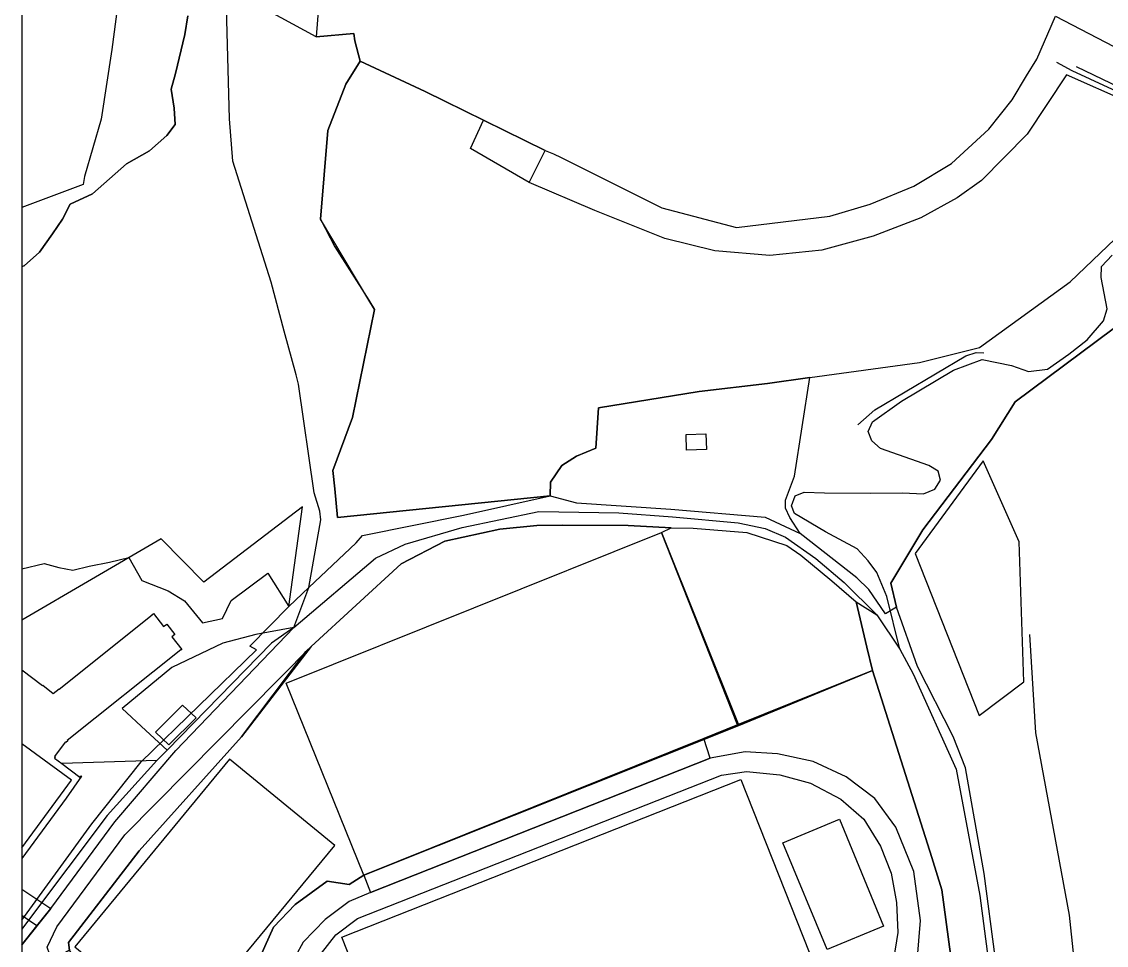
# Model space of a CAD drawing. Header units: millimetres. Extents: x 2635158 to 2636580, y 5834609 to 5836244.
# Drawn here: x 2635161.3 to 2635448.3, y 5835657.4 to 5835901.8 of the extents above; entities that cross this region are included whole.
import ezdxf

# ---------------------------------------------------------------- set-up
doc = ezdxf.new("R2010")
doc.units = ezdxf.units.MM
for name, color, linetype in [('IRT_OpenStreetMap_Vector geometry_amenity_parking', 44, 'Continuous'), ('IRT_OpenStreetMap_Vector geometry_amenity_school', 44, 'Continuous'), ('IRT_OpenStreetMap_Vector geometry_amenity_shelter', 44, 'Continuous'), ('IRT_OpenStreetMap_Vector geometry_barrier_fence', 90, 'Continuous'), ('IRT_OpenStreetMap_Vector geometry_barrier_retaining_wall', 90, 'Continuous'), ('IRT_OpenStreetMap_Vector geometry_barrier_wall', 90, 'Continuous'), ('IRT_OpenStreetMap_Vector geometry_building_school', 10, 'Continuous'), ('IRT_OpenStreetMap_Vector geometry_building_yes', 10, 'Continuous'), ('IRT_OpenStreetMap_Vector geometry_highway_cycleway', 220, 'Continuous'), ('IRT_OpenStreetMap_Vector geometry_highway_path', 220, 'Continuous'), ('IRT_OpenStreetMap_Vector geometry_highway_residential', 220, 'Continuous'), ('IRT_OpenStreetMap_Vector geometry_highway_service', 220, 'Continuous'), ('IRT_OpenStreetMap_Vector geometry_highway_steps', 220, 'Continuous'), ('IRT_OpenStreetMap_Vector geometry_landuse_grass', 60, 'Continuous'), ('IRT_OpenStreetMap_Vector geometry_landuse_residential', 60, 'Continuous'), ('IRT_OpenStreetMap_Vector geometry_leisure_garden', 82, 'Continuous'), ('IRT_OpenStreetMap_Vector geometry_leisure_pitch', 82, 'Continuous'), ('IRT_OpenStreetMap_Vector geometry_leisure_sports_centre', 82, 'Continuous'), ('IRT_OpenStreetMap_Vector geometry_natural_cliff', 72, 'Continuous'), ('IRT_OpenStreetMap_Vector geometry_natural_grassland', 72, 'Continuous'), ('IRT_OpenStreetMap_Vector geometry_natural_scrub', 72, 'Continuous'), ('IRT_OpenStreetMap_Vector geometry_natural_wood', 72, 'Continuous'), ('IRT_OpenStreetMap_Vector geometry_unknown', 7, 'Continuous')]:
    doc.layers.add(name, color=color, linetype=linetype)
doc.layers.add('IRT_OpenStreetMap_Vector geometry_highway_footway', color=220, linetype='Continuous', lineweight=30)

msp = doc.modelspace()

# ---------------------------------------------------------------- linework, layer by layer
msp.add_lwpolyline([(2635161.27, 5834613.55), (2636575.35, 5834613.55), (2636575.35, 5836234.65), (2635161.27, 5836234.65)], close=True)
at = {"layer": 'IRT_OpenStreetMap_Vector geometry_amenity_parking'}
for points in [[(2635200.23, 5835710.46), (2635196.69, 5835713.86), (2635203.82, 5835720.95), (2635207.42, 5835717.58), (2635200.23, 5835710.46)], [(2635161.27, 5835672.25), (2635168.96, 5835667.16), (2635161.27, 5835657.55)]]:
    msp.add_lwpolyline(points, dxfattribs=at)
at = {"layer": 'IRT_OpenStreetMap_Vector geometry_amenity_school'}
for points in [[(2635232, 5835747.04), (2635235.58, 5835773.44), (2635209.46, 5835753.53), (2635198.16, 5835764.97), (2635161.27, 5835743.47)], [(2635161.27, 5835664.04), (2635179.79, 5835689.58), (2635192.93, 5835706.01), (2635223.45, 5835735.57), (2635221.68, 5835736.59), (2635232, 5835747.04)]]:
    msp.add_lwpolyline(points, dxfattribs=at)
at = {"layer": 'IRT_OpenStreetMap_Vector geometry_amenity_shelter'}
msp.add_lwpolyline([(2635251.81, 5835675.95), (2635253.6, 5835671.42), (2635343.5, 5835706.97), (2635341.85, 5835712.18), (2635251.81, 5835675.95)], dxfattribs=at)
at = {"layer": 'IRT_OpenStreetMap_Vector geometry_barrier_fence'}
for points in [[(2635454.09, 5835880.5), (2635437.79, 5835887.77), (2635427.38, 5835872.05), (2635415.3, 5835859.81), (2635408.91, 5835855.23), (2635399.29, 5835849.9), (2635386.65, 5835845.06), (2635373.07, 5835841.35), (2635359.25, 5835839.95), (2635344.74, 5835841.17), (2635331.5, 5835844.41), (2635313.01, 5835851.87), (2635295.55, 5835859.25), (2635280.1, 5835868.26), (2635283.47, 5835875.76)], [(2635367.27, 5835766.4), (2635364.58, 5835770.59), (2635363.44, 5835773.12), (2635363.39, 5835775.2), (2635365.79, 5835781.57), (2635369.83, 5835807.67), (2635398.93, 5835811.66), (2635414.79, 5835815.57), (2635438.79, 5835833.01), (2635456.61, 5835849.96)], [(2635391.32, 5835753.21), (2635399.79, 5835767.33), (2635417.95, 5835791.28), (2635424.25, 5835801.2), (2635450.17, 5835820.53), (2635480.23, 5835823.02), (2635488.1, 5835828.95), (2635520.53, 5835835.56), (2635534.46, 5835825.17), (2635546.72, 5835827.2)], [(2635173.64, 5835658.19), (2635192.33, 5835682.4), (2635219.47, 5835712.63), (2635236.48, 5835735.2), (2635237.89, 5835736.51), (2635261.67, 5835758.4), (2635273.28, 5835764.32), (2635287.84, 5835767.56), (2635297.59, 5835768.53), (2635304.35, 5835768.57)], [(2635304.35, 5835768.57), (2635321.81, 5835768.52), (2635333.2, 5835767.92), (2635338.98, 5835767.84), (2635353.21, 5835766.67), (2635363.78, 5835763.19), (2635367.5, 5835760.68), (2635375.69, 5835753.91), (2635382.13, 5835748.3), (2635384.96, 5835736.34), (2635386.42, 5835730.18), (2635402.13, 5835680.62), (2635404.84, 5835672.08), (2635407.07, 5835655.13), (2635412.66, 5835617.18), (2635404.02, 5835607.53), (2635379.27, 5835616.69), (2635336.56, 5835590.52)], [(2635350.77, 5835715.78), (2635330.62, 5835766.63), (2635333.2, 5835767.92)], [(2635439.76, 5835584.8), (2635427.78, 5835606.27), (2635425.26, 5835614.45), (2635421.85, 5835632.31), (2635416.05, 5835676.47), (2635411.05, 5835704.39), (2635407.78, 5835712.67), (2635398.33, 5835731.24), (2635392.79, 5835746.94), (2635391.32, 5835753.21)], [(2635386.42, 5835730.18), (2635350.77, 5835715.78), (2635341.85, 5835712.18), (2635251.81, 5835675.95), (2635247.96, 5835673.54), (2635242.13, 5835674.39), (2635233.62, 5835668.24), (2635227.89, 5835662.25), (2635223.29, 5835652.02), (2635220.88, 5835640.8), (2635219.36, 5835626.27), (2635219.69, 5835622.7), (2635222.62, 5835606.93), (2635224.03, 5835603.89), (2635234.86, 5835588.4)], [(2635336.56, 5835590.52), (2635282.55, 5835577.51), (2635273.5, 5835572.38), (2635272.25, 5835571.88), (2635269.68, 5835570.77), (2635254.86, 5835562.74), (2635253.47, 5835561.47), (2635238.91, 5835582.6), (2635234.86, 5835588.4), (2635222.2, 5835579.92), (2635217.97, 5835586.73), (2635212.73, 5835594.4), (2635201.31, 5835612.57), (2635197.4, 5835619.38), (2635173.94, 5835656.13), (2635173.64, 5835658.19)]]:
    msp.add_lwpolyline(points, dxfattribs=at)
at = {"layer": 'IRT_OpenStreetMap_Vector geometry_barrier_retaining_wall'}
for points in [[(2635440.39, 5835889.94), (2635456.34, 5835882.28), (2635478.46, 5835859.04), (2635482.41, 5835847.28), (2635484.23, 5835836.51), (2635483.43, 5835829.55), (2635478.96, 5835825.64), (2635470, 5835823.88), (2635465.65, 5835826.12)], [(2635382.61, 5835795.12), (2635387.05, 5835799.14), (2635411.15, 5835813.41), (2635413.87, 5835814.25), (2635415.94, 5835814.21)]]:
    msp.add_lwpolyline(points, dxfattribs=at)
at = {"layer": 'IRT_OpenStreetMap_Vector geometry_barrier_wall'}
msp.add_lwpolyline([(2635301.17, 5835776.38), (2635308.13, 5835774.48), (2635333.06, 5835772.87), (2635358.01, 5835770.75), (2635367.27, 5835766.4)], dxfattribs=at)
at = {"layer": 'IRT_OpenStreetMap_Vector geometry_building_school'}
msp.add_lwpolyline([(2635161.27, 5835730.3), (2635166.76, 5835726.19), (2635166.89, 5835726.26), (2635169.6, 5835724.04), (2635171.16, 5835725.3), (2635171.23, 5835725.22), (2635195.78, 5835744.83), (2635195.72, 5835744.9), (2635196.12, 5835745.22), (2635198.83, 5835741.74), (2635199.68, 5835742.42), (2635201.84, 5835739.7), (2635201, 5835739.03), (2635203.64, 5835735.68), (2635203.43, 5835735.5), (2635203.36, 5835735.58), (2635173.32, 5835711.64), (2635173.45, 5835711.5), (2635172.95, 5835711.05), (2635172.77, 5835711.18), (2635169.98, 5835707.39), (2635170.21, 5835707.21), (2635169.98, 5835706.92), (2635171.85, 5835705.51), (2635176.64, 5835701.93), (2635176.9, 5835702.3), (2635177.12, 5835702.15), (2635173.08, 5835696.37), (2635161.27, 5835680.4)], dxfattribs=at)
at = {"layer": 'IRT_OpenStreetMap_Vector geometry_building_yes'}
for points in [[(2635342.38, 5835792.77), (2635342.56, 5835788.62), (2635337.26, 5835788.4), (2635337.11, 5835792.61), (2635342.38, 5835792.77)], [(2635161.27, 5835683.2), (2635174.42, 5835701.11), (2635161.27, 5835710.72)]]:
    msp.add_lwpolyline(points, dxfattribs=at)
at = {"layer": 'IRT_OpenStreetMap_Vector geometry_highway_cycleway'}
for points in [[(2635454.71, 5835881.63), (2635439.28, 5835888.85), (2635435.29, 5835890.98)], [(2635393.7, 5835735.81), (2635390.22, 5835749.73), (2635387.58, 5835756.08), (2635385.28, 5835759.17), (2635382.37, 5835762.3), (2635374, 5835766.81), (2635365.79, 5835771.67), (2635365.02, 5835773.74), (2635366.01, 5835776.35), (2635368.38, 5835777.31), (2635373.78, 5835777.19), (2635385.92, 5835777.07), (2635394.37, 5835777.18), (2635399.98, 5835776.91), (2635402.98, 5835778.08), (2635404.43, 5835780.51), (2635403.87, 5835782.92), (2635401.41, 5835784.39), (2635388.56, 5835788.84), (2635386.27, 5835790.9), (2635385.3, 5835793.37), (2635386.46, 5835795.92), (2635394.16, 5835801.38), (2635407.87, 5835809.57), (2635415.46, 5835812.44), (2635423.25, 5835810.84), (2635427.75, 5835809.28), (2635432.82, 5835809.84), (2635438.38, 5835813.8), (2635443.24, 5835817.61), (2635447.63, 5835822.66), (2635448.54, 5835825.82), (2635446.96, 5835834.16), (2635447.1, 5835837.02), (2635449.88, 5835840.03)], [(2635233.27, 5835741.56), (2635254.92, 5835759.88), (2635262.79, 5835763.53), (2635277.82, 5835767.95), (2635298.18, 5835772.21), (2635319.34, 5835771.86), (2635333.48, 5835770.8), (2635350.88, 5835769.25), (2635358.05, 5835767.73), (2635363.44, 5835765.46), (2635371.47, 5835759.78), (2635378.92, 5835753.46), (2635387.57, 5835744.83), (2635393.7, 5835735.81), (2635397.22, 5835729.25), (2635408.6, 5835704.04), (2635414.88, 5835670.57), (2635420.02, 5835631.52), (2635423.93, 5835609.74), (2635426.41, 5835602.78), (2635429.63, 5835597.27), (2635435.44, 5835587.97), (2635444.95, 5835572.96), (2635451.58, 5835558.97)]]:
    msp.add_lwpolyline(points, dxfattribs=at)
at = {"layer": 'IRT_OpenStreetMap_Vector geometry_highway_footway'}
for points in [[(2635233.27, 5835741.56), (2635227.42, 5835737.38), (2635199.73, 5835709.03), (2635197.05, 5835706.37), (2635183.92, 5835691.78), (2635163.03, 5835664.11), (2635161.27, 5835661.69)], [(2635199.73, 5835709.03), (2635194.1, 5835714.27)], [(2635197.05, 5835706.37), (2635171.85, 5835705.51)], [(2635165.31, 5835662.6), (2635163.03, 5835664.11), (2635161.27, 5835665.28)]]:
    msp.add_lwpolyline(points, dxfattribs=at)
at = {"layer": 'IRT_OpenStreetMap_Vector geometry_highway_path'}
msp.add_lwpolyline([(2635233.27, 5835741.56), (2635237.23, 5835752.1), (2635240.44, 5835770.02), (2635240.16, 5835772.32), (2635238.7, 5835777.15), (2635234.56, 5835805.86), (2635233.89, 5835808.38), (2635230.77, 5835819.89), (2635227.26, 5835832.88), (2635217.11, 5835864.92), (2635216.26, 5835876.1), (2635215.28, 5835912.06), (2635212.04, 5835945.73), (2635209.81, 5835956.17), (2635206.54, 5835972.81), (2635207.7, 5835980.77)], dxfattribs=at)
at = {"layer": 'IRT_OpenStreetMap_Vector geometry_highway_residential'}
msp.add_lwpolyline([(2635161.27, 5835657.55), (2635165.31, 5835662.6), (2635168.96, 5835667.16), (2635185.89, 5835690.13), (2635202.09, 5835708.96), (2635233.27, 5835741.56)], dxfattribs=at)
at = {"layer": 'IRT_OpenStreetMap_Vector geometry_highway_service'}
msp.add_lwpolyline([(2635233.27, 5835741.56), (2635223.25, 5835739.71), (2635214.52, 5835737.37), (2635200.97, 5835730.97), (2635187.83, 5835720.05)], dxfattribs=at)
at = {"layer": 'IRT_OpenStreetMap_Vector geometry_highway_steps'}
msp.add_lwpolyline([(2635194.1, 5835714.27), (2635187.83, 5835720.05)], dxfattribs=at)
at = {"layer": 'IRT_OpenStreetMap_Vector geometry_landuse_grass'}
msp.add_lwpolyline([(2635173.94, 5835656.13), (2635169.27, 5835653.37), (2635168, 5835656.93), (2635170.55, 5835662.29), (2635188.54, 5835686.66), (2635237.89, 5835736.51), (2635219.47, 5835712.63), (2635192.33, 5835682.4), (2635173.64, 5835658.19), (2635173.94, 5835656.13)], dxfattribs=at)
at = {"layer": 'IRT_OpenStreetMap_Vector geometry_landuse_residential'}
msp.add_lwpolyline([(2635244.28, 5835961.87), (2635239.18, 5835897.84), (2635249.22, 5835898.71), (2635249.43, 5835896.74), (2635250.86, 5835891.35), (2635268.06, 5835883.35), (2635283.47, 5835875.76), (2635299.82, 5835867.7), (2635302.01, 5835866.84), (2635304.07, 5835865.88), (2635330.69, 5835852.56), (2635350.48, 5835847.35), (2635375.2, 5835850.32), (2635385.85, 5835853.55), (2635397.39, 5835858.26), (2635407.37, 5835864.3), (2635417.27, 5835873.4), (2635423.45, 5835881.1), (2635427.25, 5835887.48), (2635429.92, 5835891.88), (2635434.92, 5835903.25), (2635490, 5835874.58)], dxfattribs=at)
at = {"layer": 'IRT_OpenStreetMap_Vector geometry_leisure_garden'}
for points in [[(2635250.86, 5835891.35), (2635247.05, 5835885.26), (2635242.33, 5835873), (2635240.37, 5835849.59), (2635244.13, 5835842.22), (2635253.15, 5835828.15), (2635254.66, 5835825.63), (2635248.85, 5835797.11), (2635243.66, 5835783.08), (2635244.12, 5835778.21), (2635244.83, 5835770.62), (2635301.17, 5835776.38), (2635301.22, 5835779.99), (2635304.25, 5835784.4), (2635308.07, 5835786.81), (2635313.2, 5835789.01), (2635313.98, 5835799.62), (2635340.56, 5835803.97), (2635358.68, 5835806.1), (2635369.83, 5835807.67), (2635398.93, 5835811.66), (2635414.79, 5835815.57), (2635438.79, 5835833.01), (2635456.61, 5835849.96)], [(2635454.09, 5835880.5), (2635437.79, 5835887.77), (2635427.38, 5835872.05), (2635415.3, 5835859.81), (2635408.91, 5835855.23), (2635399.29, 5835849.9), (2635386.65, 5835845.06), (2635373.07, 5835841.35), (2635359.25, 5835839.95), (2635344.74, 5835841.17), (2635331.5, 5835844.41), (2635313.01, 5835851.87), (2635295.55, 5835859.25), (2635297.68, 5835863.48), (2635299.82, 5835867.7), (2635268.06, 5835883.35), (2635250.86, 5835891.35)], [(2635313.98, 5835799.62), (2635313.2, 5835789.01), (2635308.07, 5835786.81), (2635304.25, 5835784.4), (2635301.22, 5835779.99), (2635301.17, 5835776.38), (2635308.13, 5835774.48), (2635333.06, 5835772.87), (2635358.01, 5835770.75), (2635367.27, 5835766.4), (2635364.58, 5835770.59), (2635363.44, 5835773.12), (2635363.39, 5835775.2), (2635365.79, 5835781.57), (2635369.83, 5835807.67), (2635358.68, 5835806.1), (2635340.56, 5835803.97), (2635313.98, 5835799.62)]]:
    msp.add_lwpolyline(points, dxfattribs=at)
at = {"layer": 'IRT_OpenStreetMap_Vector geometry_leisure_pitch'}
for points in [[(2635330.62, 5835766.63), (2635351.04, 5835715.59), (2635251.81, 5835675.95), (2635231.25, 5835726.77), (2635330.62, 5835766.63)], [(2635333.2, 5835767.92), (2635338.98, 5835767.84), (2635353.21, 5835766.67), (2635363.78, 5835763.19), (2635367.5, 5835760.68), (2635375.69, 5835753.91), (2635382.13, 5835748.3), (2635384.96, 5835736.34), (2635386.42, 5835730.18), (2635351.04, 5835715.59), (2635330.62, 5835766.63), (2635333.2, 5835767.92)], [(2635216.29, 5835706.68), (2635175.32, 5835657), (2635203.14, 5835634.17), (2635244.12, 5835683.83), (2635216.29, 5835706.68)], [(2635246.02, 5835659.6), (2635351.61, 5835701.33), (2635378.04, 5835634.42), (2635272.47, 5835592.68), (2635246.02, 5835659.6)], [(2635362.71, 5835684.56), (2635377.7, 5835690.78), (2635389.41, 5835662.52), (2635374.44, 5835656.31), (2635362.71, 5835684.56)]]:
    msp.add_lwpolyline(points, dxfattribs=at)
at = {"layer": 'IRT_OpenStreetMap_Vector geometry_leisure_sports_centre'}
for points in [[(2635223.29, 5835652.02), (2635227.89, 5835662.25), (2635233.62, 5835668.24), (2635242.13, 5835674.39), (2635247.96, 5835673.54), (2635251.81, 5835675.95), (2635350.77, 5835715.78), (2635330.62, 5835766.63), (2635333.2, 5835767.92), (2635321.81, 5835768.52), (2635304.35, 5835768.57), (2635297.59, 5835768.53), (2635287.84, 5835767.56), (2635273.28, 5835764.32), (2635261.67, 5835758.4), (2635237.89, 5835736.51), (2635236.48, 5835735.2), (2635219.47, 5835712.63), (2635192.33, 5835682.4)], [(2635247.96, 5835673.54), (2635251.81, 5835675.95), (2635351.04, 5835715.59), (2635386.42, 5835730.18), (2635402.13, 5835680.62), (2635404.84, 5835672.08), (2635407.07, 5835655.13)], [(2635192.33, 5835682.4), (2635173.64, 5835658.19), (2635173.94, 5835656.13)], [(2635223.29, 5835652.02), (2635227.89, 5835662.25), (2635233.62, 5835668.24), (2635242.13, 5835674.39), (2635247.96, 5835673.54)]]:
    msp.add_lwpolyline(points, dxfattribs=at)
at = {"layer": 'IRT_OpenStreetMap_Vector geometry_natural_cliff'}
msp.add_lwpolyline([(2635427.97, 5835739.69), (2635429.64, 5835713.61), (2635438.55, 5835665.44), (2635443.08, 5835622), (2635454.68, 5835595.43), (2635467.23, 5835571.53)], dxfattribs=at)
at = {"layer": 'IRT_OpenStreetMap_Vector geometry_natural_grassland'}
for points in [[(2635450.17, 5835820.53), (2635424.25, 5835801.2), (2635417.95, 5835791.28), (2635399.79, 5835767.33), (2635391.32, 5835753.21), (2635392.79, 5835746.94), (2635389.94, 5835745.1), (2635385.52, 5835751.6), (2635382.32, 5835754.68), (2635367.27, 5835766.4), (2635364.58, 5835770.59), (2635363.44, 5835773.12), (2635363.39, 5835775.2), (2635365.79, 5835781.57), (2635369.83, 5835807.67), (2635398.93, 5835811.66), (2635414.79, 5835815.57), (2635438.79, 5835833.01), (2635456.61, 5835849.96)], [(2635415.79, 5835785.61), (2635397.71, 5835761.07), (2635414.68, 5835718.25), (2635426.53, 5835727.1), (2635425.3, 5835764.18), (2635415.79, 5835785.61)]]:
    msp.add_lwpolyline(points, dxfattribs=at)
at = {"layer": 'IRT_OpenStreetMap_Vector geometry_natural_scrub'}
for points in [[(2635382.13, 5835748.3), (2635387.57, 5835744.83), (2635393.7, 5835735.81), (2635397.22, 5835729.25), (2635408.6, 5835704.04), (2635414.88, 5835670.57), (2635420.02, 5835631.52), (2635423.93, 5835609.74), (2635426.41, 5835602.78), (2635429.63, 5835597.27), (2635435.44, 5835587.97), (2635444.95, 5835572.96), (2635451.58, 5835558.97)], [(2635455.06, 5835493.59), (2635447.22, 5835528.32), (2635440.96, 5835545.27), (2635430.36, 5835571.58), (2635416.58, 5835595.03), (2635408.7, 5835604.73), (2635404.02, 5835607.53), (2635412.66, 5835617.18), (2635407.07, 5835655.13), (2635404.84, 5835672.08), (2635402.13, 5835680.62), (2635386.42, 5835730.18), (2635384.96, 5835736.34), (2635382.13, 5835748.3)]]:
    msp.add_lwpolyline(points, dxfattribs=at)
at = {"layer": 'IRT_OpenStreetMap_Vector geometry_natural_wood'}
for points in [[(2635187.47, 5835912.63), (2635185.14, 5835894.47), (2635182.27, 5835876), (2635177.87, 5835860.87), (2635177.52, 5835858.73), (2635161.27, 5835852.67)], [(2635161.27, 5835837), (2635161.91, 5835837.25), (2635166, 5835840.87), (2635169.4, 5835845.64), (2635172.11, 5835849.6), (2635174.08, 5835853.5), (2635180.04, 5835856.28), (2635189, 5835864.16), (2635195.13, 5835867.63), (2635199.72, 5835871.72), (2635201.9, 5835874.6), (2635201.65, 5835878.94), (2635200.84, 5835883.92), (2635202.02, 5835888.14), (2635204.49, 5835898.4), (2635205.25, 5835903.34)]]:
    msp.add_lwpolyline(points, dxfattribs=at)
at = {"layer": 'IRT_OpenStreetMap_Vector geometry_unknown'}
for points in [[(2635161.27, 5835757.01), (2635167.19, 5835758.41), (2635171.1, 5835757.42), (2635174.83, 5835756.73), (2635179.11, 5835757.72), (2635184.53, 5835758.8), (2635189.62, 5835760.08), (2635193.09, 5835753.97), (2635200.02, 5835751.26), (2635204.35, 5835748.56), (2635209.09, 5835742.74), (2635214.43, 5835743.89), (2635216.74, 5835748.69), (2635226.45, 5835755.93), (2635232, 5835747.04), (2635237.23, 5835752.1), (2635249.82, 5835763.92), (2635251.45, 5835765.86), (2635278.17, 5835771.25), (2635301.17, 5835776.38), (2635244.83, 5835770.62), (2635244.12, 5835778.21), (2635243.66, 5835783.08), (2635248.85, 5835797.11), (2635254.66, 5835825.63), (2635253.15, 5835828.15), (2635240.37, 5835849.59), (2635242.33, 5835873), (2635247.05, 5835885.26), (2635250.86, 5835891.35), (2635249.43, 5835896.74), (2635249.22, 5835898.71), (2635239.18, 5835897.84), (2635223.79, 5835906.15)], [(2635205.25, 5835903.34), (2635204.49, 5835898.4), (2635202.02, 5835888.14), (2635200.84, 5835883.92), (2635201.65, 5835878.94), (2635201.9, 5835874.6), (2635199.72, 5835871.72), (2635195.13, 5835867.63), (2635189, 5835864.16), (2635180.04, 5835856.28), (2635174.08, 5835853.5), (2635172.11, 5835849.6), (2635169.4, 5835845.64), (2635166, 5835840.87), (2635161.91, 5835837.25), (2635161.27, 5835837)], [(2635452.8, 5835562.29), (2635444.25, 5835578.26), (2635439.76, 5835584.8), (2635427.78, 5835606.27), (2635425.26, 5835614.45), (2635421.85, 5835632.31), (2635416.05, 5835676.47), (2635411.05, 5835704.39), (2635407.78, 5835712.67), (2635398.33, 5835731.24), (2635392.79, 5835746.94), (2635391.32, 5835753.21), (2635399.79, 5835767.33), (2635417.95, 5835791.28), (2635424.25, 5835801.2), (2635450.17, 5835820.53)], [(2635398.25, 5835653.27), (2635399.14, 5835664.01), (2635397.44, 5835676.93), (2635392.63, 5835688.72), (2635387.12, 5835696.25), (2635379.46, 5835702), (2635370.72, 5835706.09), (2635361.33, 5835708.07), (2635352.73, 5835708.66), (2635343.5, 5835706.97), (2635253.6, 5835671.42), (2635247.94, 5835669.04), (2635241.59, 5835664.29), (2635235.8, 5835658.23)], [(2635244.39, 5835660.21), (2635250.18, 5835664.54), (2635346.52, 5835702.42), (2635353.13, 5835703.46), (2635361.94, 5835702.57), (2635370.08, 5835700.33), (2635378.1, 5835696.13), (2635384.15, 5835690.84), (2635388.56, 5835683.62), (2635391.4, 5835676.56), (2635392.8, 5835668.75), (2635393.18, 5835660.79), (2635391.99, 5835653.64)], [(2635240.61, 5835655.36), (2635244.39, 5835660.21)], [(2635235.8, 5835658.23), (2635231.69, 5835650.87)]]:
    msp.add_lwpolyline(points, dxfattribs=at)

doc.saveas('drawing.dxf')
